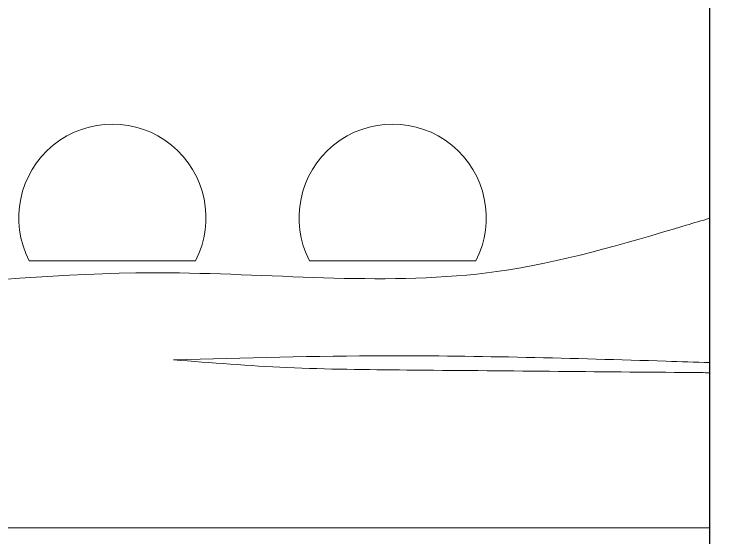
# Model space of a CAD drawing. Header units: millimetres. Extents: x 5429406 to 5440208, y -620941 to -619789.
# Drawn here: x 5436899.5 to 5437051.3, y -620796 to -620684.2 of the extents above; entities that cross this region are included whole.
import ezdxf

# ---------------------------------------------------------------- set-up
doc = ezdxf.new("R2010")
doc.units = ezdxf.units.MM
doc.header["$LTSCALE"] = 0.05
doc.layers.add('A-ALÇIPAN', color=30, linetype='Continuous', lineweight=30)
doc.layers.add('tefriş', color=45, linetype='Continuous', lineweight=18)

msp = doc.modelspace()

# ---------------------------------------------------------------- linework, layer by layer
at = {"layer": 'A-ALÇIPAN', "transparency": 33554541, "elevation": -245.25}
msp.add_lwpolyline([(5437298.07, -620670.17), (5437298.07, -620670.17), (5437298.07, -620680.17), (5437048.07, -620680.17), (5437048.07, -620799.16)], dxfattribs=at)
at = {"layer": 'tefriş', "transparency": 33554541}
for p, q in [((5436902.72, -620736.86), (5436938.24, -620736.86)), ((5436962.6, -620736.86), (5436998.11, -620736.86)), ((5436359.17, -620793.87, -245.25), (5437048.07, -620793.87, -245.25))]:
    msp.add_line(p, q, dxfattribs=at)
for centre in [(5436920.48, -620727.65), (5436980.36, -620727.65)]:
    msp.add_arc(centre, 20, 332.5967, 207.4033, dxfattribs=at)
for points, knots in [([(5436359.17, -620740.27, -245.25), (5436360.61, -620742.69, -135.41), (5436362.83, -620746.42, 34.32), (5436550.35, -620750.78, -3.76), (5436645.9, -620748.16, 0.71), (5436730.97, -620746.42, -0.23), (5436825.7, -620751.14, 0.08), (5436917.8, -620735.13, -0.01), (5436993.73, -620743.97, 0), (5437029.66, -620733.25, 0), (5437043.05, -620729.26), (5437044.72, -620728.76, 0), (5437046.4, -620728.26, 0), (5437048.07, -620727.76, 0)], [0, 0, 0, 0, 254.696366, 393.561894, 475.807656, 551.554095, 646.765014, 760.103021, 830.168455, 871.758559, 871.758559, 871.758559, 876.956033, 876.956033, 876.956033, 876.956033]), ([(5436933.53, -620758), (5436948.68, -620757.59), (5436983.76, -620756.64), (5437018.84, -620757.69), (5437038.77, -620758.29), (5437041.87, -620758.38), (5437044.97, -620758.48), (5437048.07, -620758.57)], [0, 0, 0, 0, 45.47341, 105.262411, 105.262411, 105.262411, 114.562178, 114.562178, 114.562178, 114.562178]), ([(5436933.53, -620758), (5436941.61, -620758.64), (5436958.2, -620759.96), (5436995.2, -620760.28), (5437024.07, -620760.54), (5437044.41, -620760.72), (5437045.63, -620760.73), (5437046.85, -620760.74), (5437048.07, -620760.75)], [0, 0, 0, 0, 24.312132, 49.920488, 110.945497, 110.945497, 110.945497, 114.60544, 114.60544, 114.60544, 114.60544])]:
    msp.add_open_spline(points, degree=3, knots=knots, dxfattribs=at)

doc.saveas('drawing.dxf')
